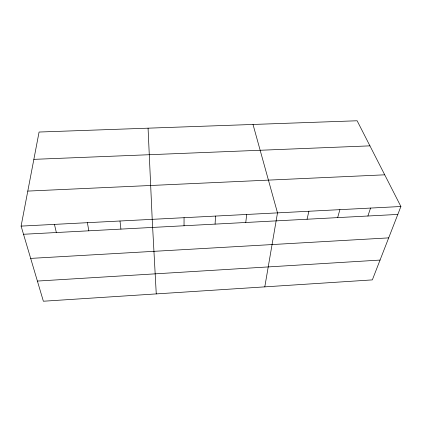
<?xml version="1.0" encoding="UTF-8"?>
<svg xmlns="http://www.w3.org/2000/svg" width="422" height="422" viewBox="0 0 422 422"><rect width="100%" height="100%" fill="white"/><g stroke="black" fill="none" stroke-linecap="round" stroke-linejoin="round"><path stroke-width="0.63" d="M184.034 225.759L184.061 217.699M215.072 224.114L215.558 216.075M245.768 222.489L246.701 214.466M264.794 286.87L277.502 212.878L253.01 124.458M21.1 226.108L39.077 132.039L357.128 120.771L400.9 206.506L372.341 279.892L43.376 301.229L21.1 226.108L400.9 206.506M307.063 219.234L308.878 211.258M337.653 217.615L339.9 209.655M367.905 216.006L370.569 208.072M37.4 281.068L380.053 260.068M30.674 258.396L388.688 237.881M23.521 234.273L397.819 214.423M27.794 191.092L384.722 174.819M33.86 159.352L369.936 145.859M54.443 224.388L56.353 232.533M87.407 222.689L88.815 230.813M119.996 221.007L120.914 229.109M156.261 293.907L152.21 219.345L148.069 128.177"/></g></svg>
